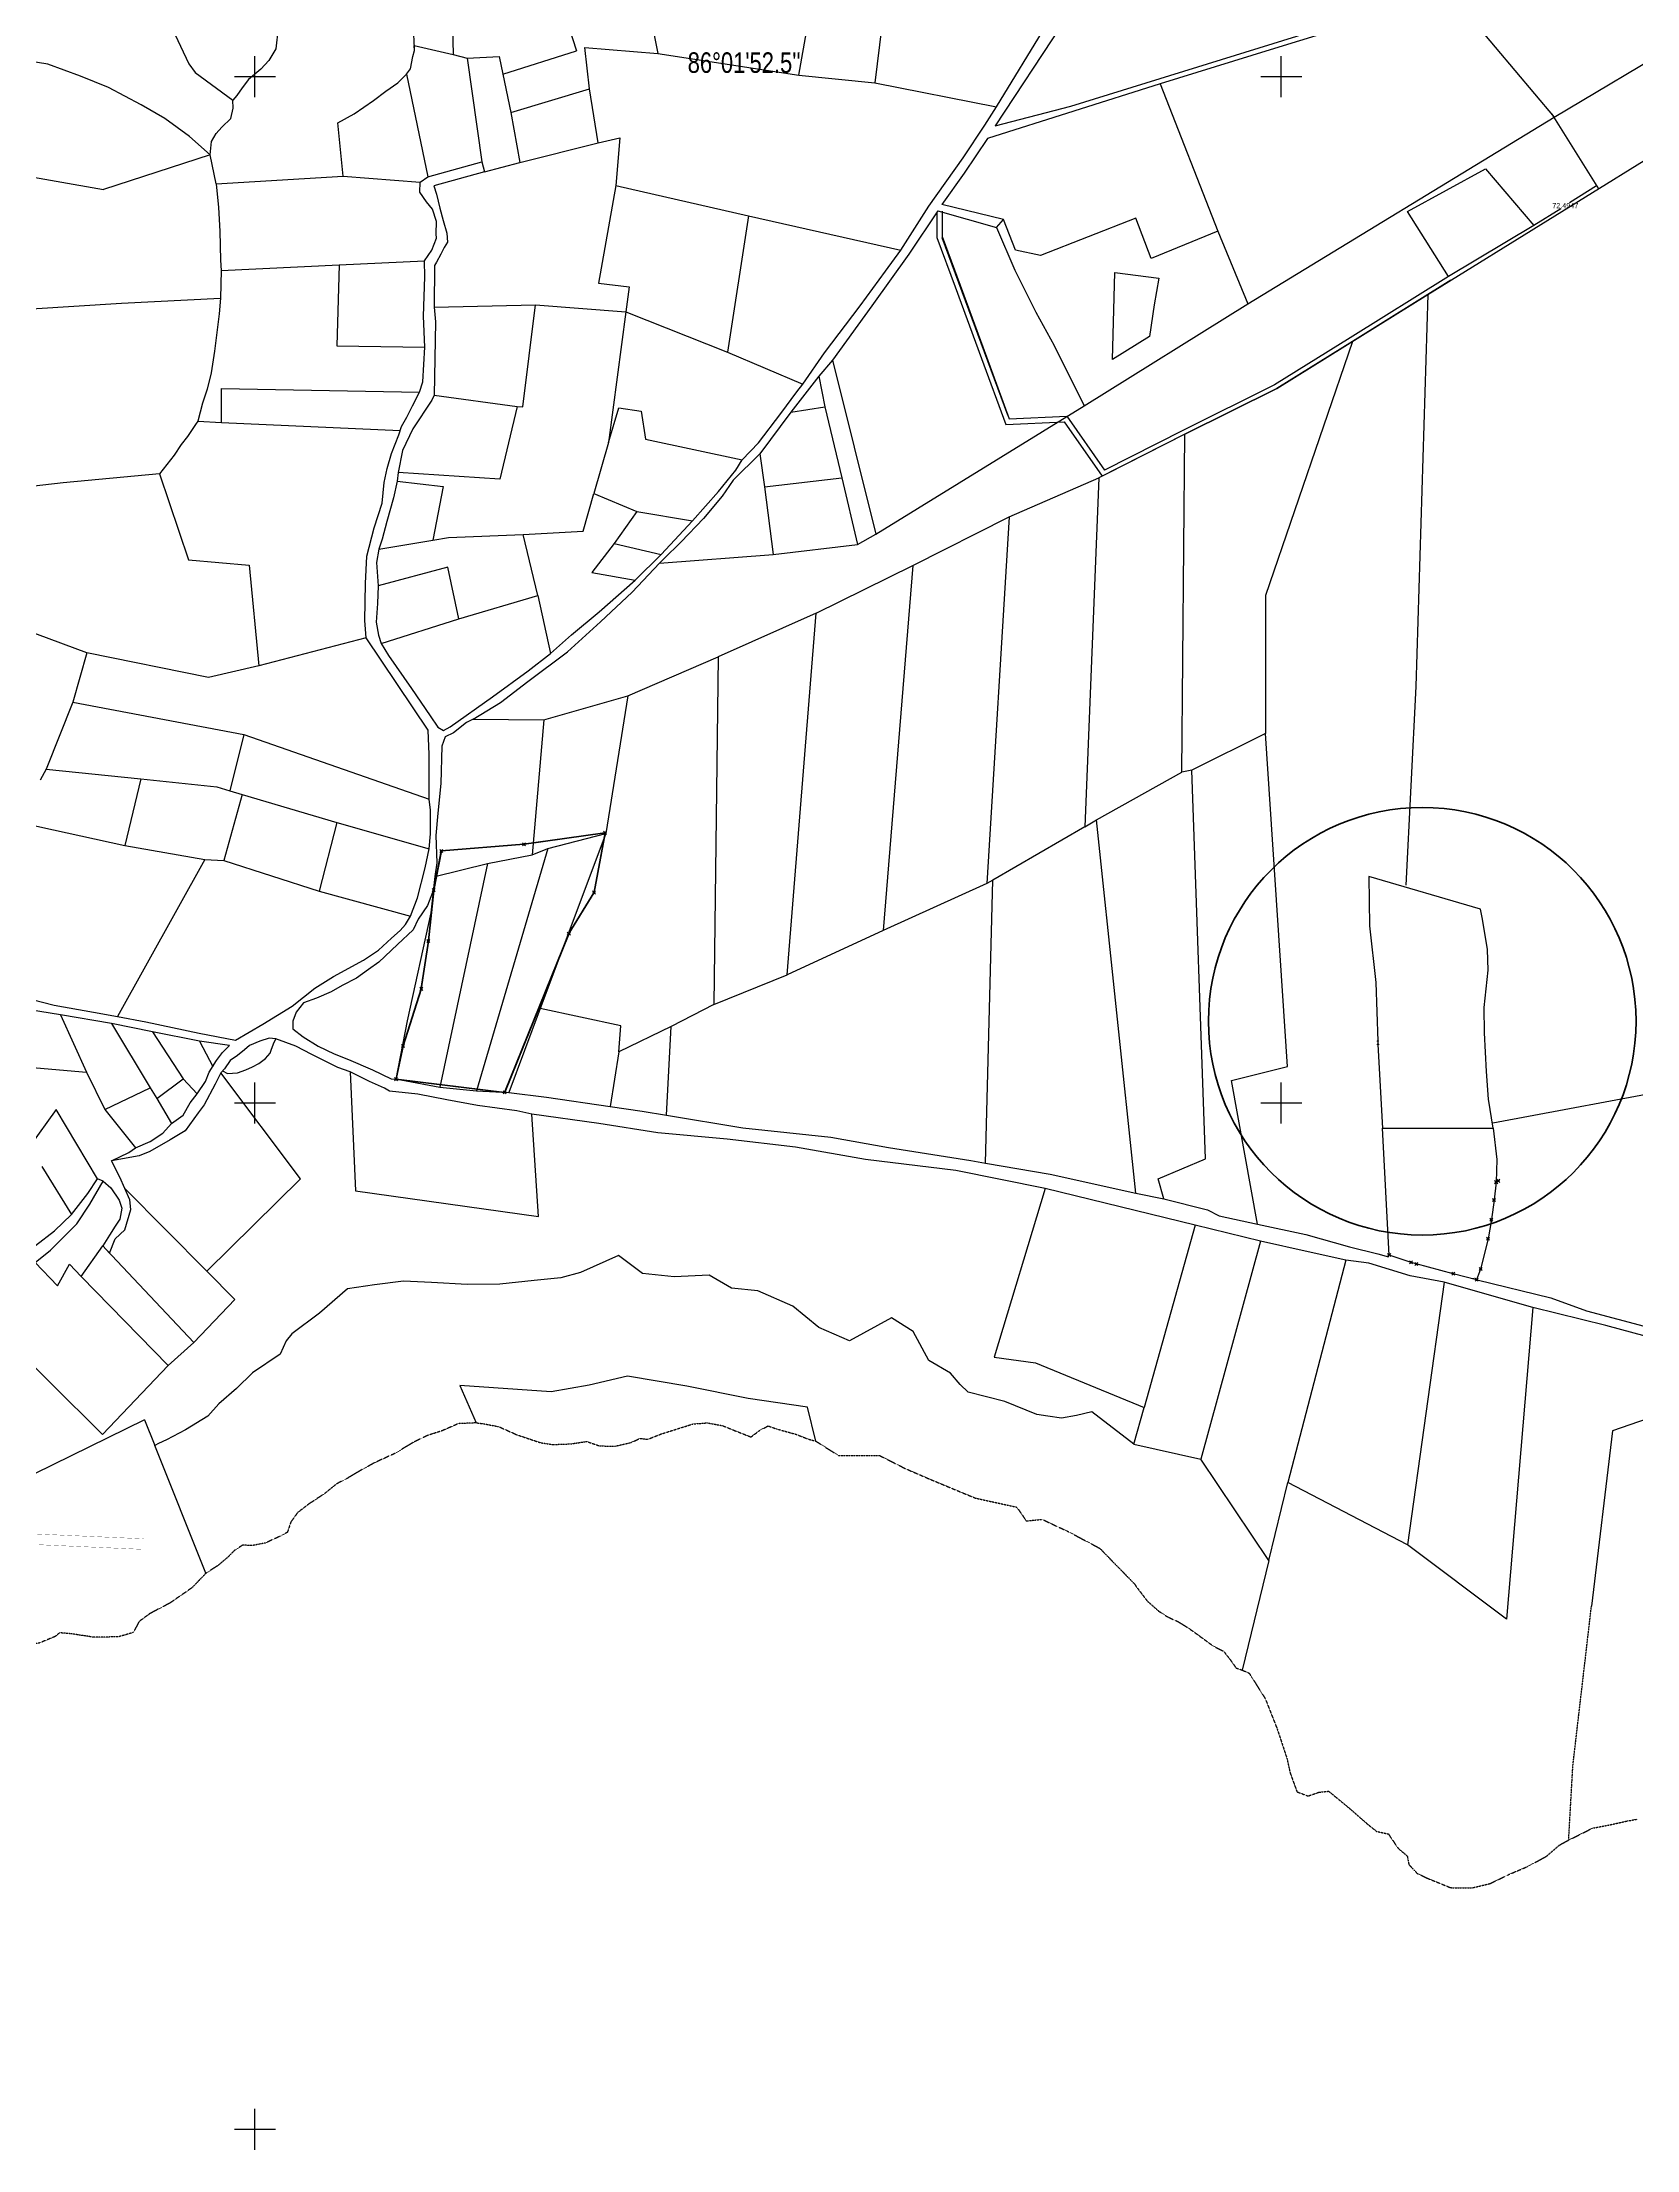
# Model space of a CAD drawing. Header units: millimetres. Extents: x 605783 to 631525, y 1302882 to 1327028.
# Drawn here: x 624311 to 625864, y 1322643 to 1324697 of the extents above; entities that cross this region are included whole.
import ezdxf
from ezdxf.enums import TextEntityAlignment as Align

# ---------------------------------------------------------------- set-up
doc = ezdxf.new("R2010")
doc.units = ezdxf.units.MM
doc.header["$PDMODE"] = 35
doc.header["$PDSIZE"] = 1.5
doc.linetypes.add('HIDDEN', pattern=[0.375, 0.25, -0.125])
for name, color, linetype in [('-42', 7, 'Continuous'), ('2', 7, 'Continuous'), ('3', 7, 'Continuous'), ('4', 7, 'Continuous'), ('42', 7, 'Continuous'), ('44', 7, 'Continuous'), ('CVL_CUADCON_LIN', 8, 'Continuous'), ('CVL_CUADCON_TIT', 1, 'Continuous'), ('CVL_PUNTO', 250, 'Continuous')]:
    doc.layers.add(name, color=color, linetype=linetype)
doc.styles.add('HECTOR LOPEZ', font='arial.ttf')
doc.styles.get("Standard").update_dxf_attribs({"font": 'TCCM____.TTF'})
doc.dimstyles.get("Standard").update_dxf_attribs({"dimtxt": 5, "dimasz": 0.18, "dimexe": 0.18, "dimexo": 0.0625, "dimgap": 0.09, "dimtad": 0, "dimtih": 1, "dimtoh": 1, "dimdec": 4, "dimzin": 0, "dimdsep": 46, "dimtxsty": 'HECTOR LOPEZ', "dimcen": 0.09, "dimadec": 0, "dimazin": 0, "dimtfac": 1, "dimtdec": 4, "dimtofl": 0, "dimtmove": 2, "dimatfit": 3, "dimfxl": 0.18, "dimtolj": 1, "dimtzin": 0, "dimarcsym": 0})

# ---------------------------------------------------------------- blocks, each defined once
blk = doc.blocks.new('COORD')
at = {"layer": '42', "color": 2, "linetype": 'Continuous'}
for p, q in [((-2, 0), (2, 0)), ((0, -2), (0, 2))]:
    blk.add_line(p, q, dxfattribs=at)
blk = doc.blocks.new('COORD$')
at = {"layer": '42', "color": 2, "linetype": 'Continuous'}
blk.add_blockref('COORD', (0, 0), dxfattribs=at)
blk = doc.blocks.new('*D321')
at = {"layer": 'CVL_CUADCON_LIN', "color": 0, "lineweight": -2, "ltscale": 0.5, "transparency": 16777216}
for p, q in [((625825.2, 1324556.8), (625798.9, 1324540.3)), ((625825.4, 1324556.8), (625825.5, 1324556.7)), ((625764.1, 1324518.5), (625790.5, 1324535)), ((625764, 1324518.3), (625764.1, 1324518.2))]:
    blk.add_line(p, q, dxfattribs=at)
at = {"layer": 'CVL_CUADCON_LIN', "color": 0, "ltscale": 0.5, "transparency": 16777216}
for points in [[(625825.2, 1324556.8), (625825.3, 1324556.8), (625825.4, 1324556.9)], [(625764.1, 1324518.5), (625764.2, 1324518.4), (625764, 1324518.4)]]:
    blk.add_solid(points, dxfattribs=at)
at = {"layer": 'Defpoints', "color": 0, "ltscale": 0.5, "transparency": 16777216}
for p in [(625825.4, 1324556.9), (625825.4, 1324556.9), (625764, 1324518.4)]:
    blk.add_point(p, dxfattribs=at)
at = {"layer": 'CVL_CUADCON_LIN', "color": 0, "ltscale": 0.5, "transparency": 16777216, "insert": (625794.7, 1324537.6), "char_height": 5, "attachment_point": 5, "style": 'HECTOR LOPEZ'}
blk.add_mtext('\\A1;72.4947', dxfattribs=at)

msp = doc.modelspace()

# ---------------------------------------------------------------- linework, layer by layer
at = {"layer": '-42', "color": 1, "ltscale": 0.5, "flags": 128}
msp.add_lwpolyline([(625355.67064, 1324472.41072), (625398.62294, 1324466.9344), (625394.21874, 1324441.0565), (625389.53167, 1324410.31172), (625353.52783, 1324387.91789)], close=True, dxfattribs=at)
at = {"color": 7, "lineweight": 40}
msp.add_circle((625655.33201, 1323743.04479), 208.31526, dxfattribs=at)
at = {"layer": '2', "color": 1, "linetype": 'Continuous'}
for p, q in [((624673.36727, 1324691.17311), (624672.51327, 1324711.13611)), ((624710.61127, 1324711.27011), (624711.18327, 1324684.87111)), ((624823.97327, 1324711.66711), (624831.41627, 1324688.65411)), ((624905.31127, 1324711.95211), (624910.68427, 1324685.93011)), ((625048.00427, 1324664.65411), (625056.25227, 1324712.48111)), ((625128.68827, 1324712.73511), (625121.90027, 1324657.40111)), ((625240.50127, 1324633.77511), (625288.79127, 1324713.29611)), ((625707.37327, 1324714.76211), (625783.90627, 1324623.93211)), ((625783.90627, 1324623.93211), (625937.87027, 1324715.57011)), ((624673.13127, 1324693.59011), (624711.18327, 1324684.87111)), ((624711.18327, 1324684.87111), (624724.87927, 1324681.44711)), ((624759.57527, 1324665.89311), (624831.41627, 1324688.65411)), ((624910.68427, 1324685.93011), (625048.00427, 1324664.65411)), ((624665.54527, 1324665.69511), (624686.45827, 1324565.67011)), ((624724.87927, 1324681.44711), (624755.89527, 1324682.95611)), ((624724.87927, 1324681.44711), (624739.01727, 1324580.30411)), ((624755.89527, 1324682.95611), (624759.57527, 1324665.89311)), ((624759.57527, 1324665.89311), (624767.16327, 1324628.46111)), ((625048.00427, 1324664.65411), (625121.90027, 1324657.40111)), ((624767.16327, 1324628.46111), (624843.83427, 1324651.43411)), ((624852.32227, 1324598.99611), (624843.83427, 1324651.43411)), ((625121.90027, 1324657.40111), (625240.50127, 1324633.77511)), ((625400.02427, 1324656.32411), (625456.23127, 1324512.65211)), ((624767.16327, 1324628.46111), (624775.93427, 1324579.83411)), ((625485.41727, 1324441.98711), (625783.90627, 1324623.93211)), ((625660.89627, 1324451.06011), (625949.53427, 1324630.08011)), ((625781.63727, 1324626.62511), (625827.11227, 1324554.15111)), ((624137.67127, 1324594.54111), (624370.39027, 1324553.37011)), ((624474.33827, 1324587.28911), (624370.39027, 1324553.37011)), ((624480.21927, 1324559.02311), (624474.33827, 1324587.28911)), ((624775.93427, 1324579.83411), (624852.32227, 1324598.99611)), ((624480.21927, 1324559.02311), (624603.78327, 1324566.33511)), ((624603.78327, 1324566.33511), (624679.10527, 1324560.56511)), ((624679.10527, 1324560.56511), (624686.45827, 1324565.67011)), ((624686.45827, 1324565.67011), (624739.01727, 1324580.30411)), ((624739.01727, 1324580.30411), (624741.58927, 1324570.64911)), ((624741.58927, 1324570.64911), (624775.93427, 1324579.83411)), ((624869.53327, 1324557.15911), (624998.91227, 1324527.81811)), ((624998.91227, 1324527.81811), (624978.31327, 1324394.80011)), ((624998.91227, 1324527.81811), (625147.41827, 1324494.43611)), ((625183.38527, 1324532.67411), (625240.50227, 1324516.31011)), ((625247.17027, 1324524.13111), (625187.17827, 1324538.78711)), ((625240.50227, 1324516.31011), (625247.17027, 1324524.13111)), ((625456.23127, 1324512.65211), (625485.41727, 1324441.98711)), ((624485.15527, 1324474.58811), (624600.06427, 1324479.94311)), ((624600.06427, 1324479.94311), (624683.15727, 1324483.78411)), ((624485.15527, 1324474.58811), (624484.43827, 1324447.65011)), ((624692.70127, 1324438.80311), (624791.37827, 1324441.16511)), ((624791.37827, 1324441.16511), (624879.50827, 1324434.29811)), ((625325.81527, 1324342.71711), (625485.41727, 1324441.98711)), ((625513.53427, 1324359.38011), (625660.89627, 1324451.06011)), ((624879.50827, 1324434.29811), (624862.51027, 1324306.84111)), ((624879.50827, 1324434.29811), (624978.31327, 1324394.80011)), ((624978.31327, 1324394.80011), (625051.76727, 1324363.73711)), ((625080.66427, 1324387.20811), (625067.49827, 1324371.66211)), ((625080.66427, 1324387.20811), (625122.81127, 1324217.64211)), ((625067.49827, 1324371.66211), (625040.16327, 1324336.49811)), ((625067.49827, 1324371.66211), (625073.20027, 1324341.61111)), ((624692.71527, 1324353.11311), (624773.58227, 1324341.93111)), ((625040.16327, 1324336.49811), (625010.04927, 1324295.73411)), ((625040.16327, 1324336.49811), (625073.20027, 1324341.61111)), ((625073.20027, 1324341.61111), (625089.69027, 1324272.32711)), ((625122.81127, 1324217.64211), (625325.81527, 1324342.71711)), ((624462.41427, 1324327.60911), (624485.27727, 1324326.39311)), ((624485.27727, 1324326.39311), (624659.53327, 1324318.44211)), ((624862.51027, 1324306.84111), (624848.14727, 1324257.14511)), ((625010.04927, 1324295.73411), (625014.40127, 1324263.83211)), ((624657.37327, 1324277.75211), (624656.63827, 1324269.10511)), ((624848.14727, 1324257.14511), (624890.19827, 1324239.74811)), ((625014.40127, 1324263.83211), (625089.69027, 1324272.32711)), ((625014.40127, 1324263.83211), (625022.78527, 1324197.92311)), ((625089.69027, 1324272.32711), (625105.19727, 1324207.37411)), ((624890.19827, 1324239.74811), (624867.84627, 1324208.42311)), ((624890.19827, 1324239.74811), (624944.17927, 1324230.71711)), ((624793.50327, 1324157.97711), (624779.47827, 1324217.32611)), ((624913.78727, 1324197.83411), (624944.17927, 1324230.71711)), ((625105.19727, 1324207.37411), (625122.81127, 1324217.64211)), ((624867.84627, 1324208.42311), (624913.78727, 1324197.83411)), ((624888.45227, 1324172.84711), (624913.78727, 1324197.83411)), ((624912.03527, 1324189.18411), (625022.78527, 1324197.92311)), ((625022.78527, 1324197.92311), (625105.19727, 1324207.37411)), ((624716.57727, 1324135.00711), (624793.50327, 1324157.97711)), ((624793.50327, 1324157.97711), (624806.08427, 1324101.42911)), ((624640.87027, 1324110.90311), (624716.57727, 1324135.00711)), ((624626.36727, 1324116.45911), (624521.81227, 1324089.16911)), ((624354.18327, 1324101.81211), (624340.59727, 1324053.88811)), ((624340.59727, 1324053.88811), (624314.67727, 1323988.53311)), ((624340.59727, 1324053.88811), (624507.31727, 1324022.44311)), ((624799.42527, 1324036.82611), (624881.43627, 1324059.93011)), ((624881.43627, 1324059.93011), (624860.00127, 1323925.87011)), ((624730.55427, 1324037.40411), (624799.42527, 1324036.82611)), ((624799.42527, 1324036.82611), (624788.14827, 1323905.08111)), ((624507.31727, 1324022.44311), (624493.67627, 1323967.40211)), ((624507.31727, 1324022.44311), (624687.85027, 1323959.48111)), ((624314.67727, 1323988.53311), (624308.75027, 1323977.90811)), ((624314.67727, 1323988.53311), (624406.85527, 1323979.34211)), ((624406.85527, 1323979.34211), (624391.35827, 1323914.40411)), ((624493.67627, 1323967.40211), (624505.59327, 1323963.99311)), ((624505.59327, 1323963.99311), (624487.55927, 1323899.58611)), ((624505.59327, 1323963.99311), (624597.63027, 1323936.50211)), ((624292.15927, 1323935.85711), (624391.35827, 1323914.40411)), ((624597.63027, 1323936.50211), (624580.59427, 1323869.79811)), ((624597.63027, 1323936.50211), (624687.74827, 1323910.91411)), ((624860.00127, 1323925.87011), (624795.99127, 1323755.48511)), ((624803.37627, 1323911.22411), (624860.00127, 1323925.87011)), ((624391.35827, 1323914.40411), (624469.27127, 1323900.76211)), ((624803.37627, 1323911.22411), (624733.72227, 1323675.32411)), ((624744.46327, 1323896.82711), (624788.14827, 1323905.08111)), ((624788.14827, 1323905.08111), (624803.37627, 1323911.22411)), ((624469.27127, 1323900.76211), (624384.06727, 1323747.61911)), ((624469.27127, 1323900.76211), (624487.55927, 1323899.58611)), ((624487.55927, 1323899.58611), (624580.59427, 1323869.79811)), ((624693.16927, 1323883.97611), (624744.46327, 1323896.82711)), ((624744.46327, 1323896.82711), (624698.13327, 1323678.78911)), ((624580.59427, 1323869.79811), (624669.40227, 1323845.26211)), ((624328.66227, 1323749.25011), (624278.31927, 1323757.25211)), ((624328.66227, 1323749.25011), (624353.81227, 1323693.33011)), ((624378.24327, 1323740.73811), (624328.66227, 1323749.25011)), ((624378.24327, 1323740.73811), (624415.95627, 1323678.04611)), ((624418.16727, 1323732.70811), (624378.24327, 1323740.73811)), ((624795.99127, 1323755.48511), (624765.23927, 1323673.62911)), ((624418.16727, 1323732.70811), (624448.04527, 1323686.91711)), ((624463.93927, 1323723.67711), (624418.16727, 1323732.70811)), ((624463.93927, 1323723.67711), (624476.97727, 1323699.04711)), ((624493.17727, 1323719.43211), (624463.93927, 1323723.67711)), ((624353.81227, 1323693.33011), (624371.82827, 1323657.07811)), ((624371.82827, 1323657.07811), (624415.95627, 1323678.04611)), ((624415.95627, 1323678.04611), (624422.48427, 1323667.82111)), ((624422.48427, 1323667.82111), (624448.04527, 1323686.91711)), ((624448.04527, 1323686.91711), (624461.55827, 1323672.30711)), ((624698.13327, 1323678.78911), (624733.72227, 1323675.32411)), ((625724.10674, 1323643.88624), (625962.39627, 1323688.78711)), ((624371.82827, 1323657.07811), (624401.74827, 1323619.76611)), ((624422.48427, 1323667.82111), (624436.74427, 1323643.50711)), ((624733.72227, 1323675.32411), (624765.23927, 1323673.62911)), ((624310.40527, 1323601.43611), (624339.18227, 1323554.75811)), ((624386.33727, 1323590.99111), (624378.15427, 1323606.98911)), ((624370.08527, 1323587.13311), (624364.48727, 1323589.40711)), ((624391.20027, 1323579.94311), (624471.06727, 1323499.64511)), ((625434.19227, 1323544.47411), (625288.02327, 1323579.93011)), ((625376.13027, 1323575.49511), (625403.44027, 1323569.97411)), ((625497.84027, 1323528.87511), (625434.19227, 1323544.47411)), ((625457.35627, 1323553.43111), (625494.92727, 1323545.26711)), ((624369.77427, 1323524.07211), (624376.40427, 1323516.97011)), ((624373.08927, 1323520.52111), (624458.50627, 1323429.97411)), ((625497.84027, 1323528.87511), (625439.53627, 1323316.44111)), ((624304.00427, 1323508.13111), (624325.67727, 1323485.30411)), ((624325.67727, 1323485.30411), (624337.30127, 1323506.18611)), ((624348.77727, 1323494.40711), (624337.30127, 1323506.18611)), ((624348.77727, 1323494.40711), (624433.41727, 1323407.53011)), ((624471.06727, 1323499.64511), (624498.52727, 1323472.03711)), ((625580.74427, 1323510.28011), (625524.49927, 1323293.48711)), ((624498.52727, 1323472.03711), (624458.50627, 1323429.97411)), ((625676.61827, 1323488.92411), (625640.82627, 1323232.77311)), ((624246.71627, 1323461.95411), (624369.58827, 1323340.23111)), ((624458.50627, 1323429.97411), (624433.41727, 1323407.53011)), ((624433.41727, 1323407.53011), (624369.58827, 1323340.23111)), ((625918.91927, 1323371.08111), (625840.73227, 1323343.91811)), ((625840.73227, 1323343.91811), (625820.17527, 1323172.99011)), ((625505.97727, 1323217.74511), (625524.49927, 1323293.48711)), ((625640.82627, 1323232.77311), (625524.49927, 1323293.48711)), ((625505.97727, 1323217.74511), (625479.84227, 1323110.86911))]:
    msp.add_line(p, q, dxfattribs=at)
for points in [[(624437.19027, 1324710.31211), (624453.67727, 1324675.67311), (624459.71027, 1324667.23311), (624496.35227, 1324640.47811)], [(624540.61027, 1324710.67411), (624538.41727, 1324690.44111), (624531.46727, 1324679.06311), (624523.77727, 1324670.48811), (624511.75627, 1324660.67911), (624505.59527, 1324652.59811), (624500.19927, 1324645.02011), (624496.35227, 1324640.47811)], [(625303.78527, 1324713.34811), (625239.28827, 1324615.46311), (625312.92527, 1324634.73111), (625569.85627, 1324714.28011)], [(625588.66127, 1324714.34611), (625507.16327, 1324689.41211), (625400.02427, 1324656.32411)], [(624474.33827, 1324587.28911), (624454.14527, 1324605.00411), (624430.13827, 1324622.49811), (624407.11727, 1324635.91611), (624375.22627, 1324652.71611), (624347.86727, 1324663.88511), (624316.19127, 1324675.59911), (624297.91727, 1324678.55411), (624274.83227, 1324683.83911), (624255.03227, 1324686.80811)], [(624665.54527, 1324665.69511), (624669.65227, 1324670.99711), (624671.77727, 1324682.92611), (624673.60227, 1324688.75611), (624673.13127, 1324693.59011)], [(624843.83427, 1324651.43411), (624839.31727, 1324691.63511), (624910.68427, 1324685.93011)], [(624603.78327, 1324566.33511), (624598.84927, 1324618.23311), (624614.67527, 1324627.24711), (624633.57927, 1324640.04611), (624645.59627, 1324649.34611), (624657.34827, 1324657.37811), (624665.54527, 1324665.69511)], [(625400.02427, 1324656.32411), (625231.70327, 1324602.98411), (625208.93727, 1324569.35811), (625187.17827, 1324538.78711)], [(624474.33827, 1324587.28911), (624475.71027, 1324600.24111), (624480.08927, 1324607.82911), (624485.72827, 1324614.13411), (624494.43327, 1324622.44711), (624496.79927, 1324632.59411), (624496.35227, 1324640.47811)], [(625147.41827, 1324494.43611), (625174.47627, 1324537.22711), (625207.87427, 1324584.10311), (625229.12127, 1324615.94511), (625240.50127, 1324633.77511)], [(624852.32227, 1324598.99611), (624873.45127, 1324603.64211), (624869.53327, 1324557.15911)], [(624683.15727, 1324483.78411), (624690.24027, 1324494.22911), (624695.03227, 1324505.93811), (624694.51027, 1324510.26011), (624694.72727, 1324522.21111), (624690.87727, 1324534.15211), (624685.26427, 1324541.25611), (624678.62727, 1324550.90111), (624679.10527, 1324560.56511)], [(624741.58927, 1324570.64911), (624692.33027, 1324557.04011), (624694.89727, 1324548.91011), (624698.24427, 1324535.18911), (624701.33127, 1324523.24611), (624704.92827, 1324510.79611), (624705.46327, 1324502.15211), (624702.43027, 1324496.80411), (624699.14627, 1324490.43811), (624694.85127, 1324482.54411), (624692.82827, 1324479.23311), (624692.70127, 1324438.80311)], [(624480.21927, 1324559.02311), (624482.32627, 1324535.87311), (624483.92627, 1324512.72711), (624484.46927, 1324484.50711), (624485.15527, 1324474.58811)], [(624869.53327, 1324557.15911), (624852.78727, 1324462.23711), (624882.49327, 1324458.67411), (624879.50827, 1324434.29811)], [(625183.38527, 1324532.67411), (625155.05527, 1324490.38911), (625119.12727, 1324439.94611), (625080.66427, 1324387.20811)], [(625456.23127, 1324512.65211), (625391.22127, 1324486.02011), (625376.28027, 1324525.54911), (625283.24027, 1324489.24711), (625258.88327, 1324494.28911), (625247.17027, 1324524.13111)], [(625240.50227, 1324516.31011), (625258.47727, 1324474.72011), (625278.74527, 1324433.87311), (625296.53727, 1324401.43611), (625325.81527, 1324342.71711)], [(624600.06427, 1324479.94311), (624597.67427, 1324401.16411), (624683.42027, 1324399.87411)], [(624683.42027, 1324399.87411), (624682.31027, 1324429.87611), (624683.46027, 1324468.27411), (624683.15727, 1324483.78411)], [(625051.76727, 1324363.73711), (625072.76427, 1324394.30611), (625107.69027, 1324440.16911), (625132.23527, 1324473.80011), (625147.41827, 1324494.43611)], [(624241.38527, 1324434.26011), (624300.36527, 1324437.05111), (624387.82927, 1324442.64511), (624484.43827, 1324447.65011)], [(624484.43827, 1324447.65011), (624483.04727, 1324432.15611), (624478.44527, 1324395.84711), (624475.23227, 1324374.77711), (624471.29727, 1324358.79711), (624466.87027, 1324345.11011), (624462.41427, 1324327.60911)], [(624692.70127, 1324438.80311), (624693.76227, 1324424.56711), (624692.71527, 1324353.11311)], [(624773.58227, 1324341.93111), (624778.91627, 1324341.63111), (624791.37827, 1324441.16511)], [(625660.89627, 1324451.06011), (625649.13327, 1324069.10711), (625639.36469, 1323875.68445)], [(624678.47527, 1324355.87111), (624681.49327, 1324366.05111), (624683.42027, 1324399.87411)], [(624485.27727, 1324326.39311), (624485.53327, 1324359.43611), (624678.47527, 1324355.87111)], [(624660.79127, 1324322.51411), (624665.84527, 1324331.68111), (624671.65527, 1324342.63111), (624678.47527, 1324355.87111)], [(624992.78627, 1324290.09311), (625008.49127, 1324306.40911), (625030.25627, 1324335.20011), (625045.94527, 1324356.34711), (625051.76727, 1324363.73711)], [(624692.71527, 1324353.11311), (624690.19027, 1324348.02011), (624671.72627, 1324320.25511), (624661.62727, 1324299.12311), (624657.37327, 1324277.75211)], [(624773.58227, 1324341.93111), (624756.51527, 1324271.16011), (624657.37327, 1324277.75211)], [(624862.51027, 1324306.84111), (624872.68227, 1324340.56011), (624894.26027, 1324337.57611), (624898.36827, 1324310.08811), (624992.78627, 1324290.09311)], [(624462.41427, 1324327.60911), (624460.10427, 1324324.57911), (624452.38827, 1324312.69911), (624445.97427, 1324304.87511), (624439.28627, 1324294.51111), (624424.91427, 1324276.33511)], [(624626.36727, 1324116.45911), (624625.04327, 1324133.49211), (624625.69227, 1324169.60011), (624627.13427, 1324196.04911), (624634.16327, 1324223.78411), (624641.96627, 1324247.70711), (624643.93627, 1324267.80011), (624646.68827, 1324281.53811), (624650.96327, 1324296.04311), (624658.27527, 1324314.37011), (624660.79127, 1324322.51411)], [(625010.04927, 1324295.73411), (624983.95327, 1324270.23611), (624973.07527, 1324254.69611), (624955.10027, 1324232.78011), (624933.31627, 1324210.09211), (624916.08827, 1324193.26311), (624912.03527, 1324189.18411)], [(624424.91427, 1324276.33511), (624331.07127, 1324267.49211), (624254.51027, 1324258.75411)], [(624424.91427, 1324276.33511), (624453.23627, 1324192.71311), (624512.40827, 1324187.36911), (624521.81227, 1324089.16911)], [(624944.17927, 1324230.71711), (624969.75727, 1324259.01011), (624986.46427, 1324279.90511), (624992.78627, 1324290.09311)], [(624656.63827, 1324269.10511), (624653.13127, 1324252.82211), (624646.59627, 1324229.92011), (624641.82227, 1324212.61611), (624638.80227, 1324202.94611)], [(624656.63827, 1324269.10511), (624701.31327, 1324264.01511), (624691.25127, 1324211.73911)], [(624779.47827, 1324217.32611), (624837.69927, 1324220.63211), (624848.14727, 1324257.14511)], [(624638.80227, 1324202.94611), (624691.25127, 1324211.73911), (624706.51927, 1324214.40311), (624779.47827, 1324217.32611)], [(624638.80227, 1324202.94611), (624636.55627, 1324189.97211), (624637.89727, 1324167.34511)], [(624867.84627, 1324208.42311), (624846.28227, 1324180.39511), (624888.45227, 1324172.84711)], [(624716.57727, 1324135.00711), (624705.99027, 1324185.30611), (624637.89727, 1324167.34511)], [(624730.55427, 1324037.40411), (624757.18727, 1324053.49511), (624783.80627, 1324074.16211), (624822.59727, 1324102.99911), (624854.52627, 1324132.07211), (624885.43927, 1324161.14211), (624912.03527, 1324189.18411)], [(624806.08427, 1324101.42911), (624826.35727, 1324119.53711), (624853.47927, 1324141.98611), (624888.45227, 1324172.84711)], [(624637.89727, 1324167.34511), (624637.44327, 1324150.05311), (624635.97527, 1324131.99511), (624638.30327, 1324119.03311), (624640.87027, 1324110.90311)], [(624354.18327, 1324101.81211), (624269.04127, 1324133.56511), (624149.62327, 1324071.05611)], [(624687.85027, 1323959.48111), (624687.71427, 1324002.96211), (624686.87727, 1324026.60711), (624626.36727, 1324116.45911)], [(624640.87027, 1324110.90311), (624648.02227, 1324099.22611), (624670.48627, 1324067.24711), (624688.61227, 1324040.59711), (624696.01627, 1324029.68311), (624701.61727, 1324026.39211), (624708.21427, 1324029.97011), (624749.54627, 1324059.06811), (624784.28227, 1324084.33411), (624806.08427, 1324101.42911)], [(624521.81227, 1324089.16911), (624472.67727, 1324077.90411), (624354.18327, 1324101.81211)], [(624730.55427, 1324037.40411), (624723.95727, 1324034.08111), (624711.28127, 1324024.13011), (624703.16227, 1324020.04011), (624700.14127, 1324011.13211), (624698.98527, 1323974.51311), (624696.27927, 1323945.77311), (624694.31427, 1323924.15411), (624695.16027, 1323897.45811), (624693.16927, 1323883.97611)], [(624406.85527, 1323979.34211), (624480.74527, 1323971.32711), (624493.67627, 1323967.40211)], [(624687.74827, 1323910.91411), (624688.97327, 1323925.66611), (624689.15527, 1323948.55111), (624687.85027, 1323959.48111)], [(624669.40227, 1323845.26211), (624676.46127, 1323863.33511), (624683.99427, 1323892.34211), (624687.74827, 1323910.91411)], [(624693.16927, 1323883.97611), (624692.69627, 1323872.78611), (624686.14227, 1323855.73211), (624677.03527, 1323842.48611), (624671.98527, 1323832.04711), (624656.78227, 1323817.76711), (624638.79327, 1323800.42811), (624628.65027, 1323793.53511), (624616.98727, 1323784.85811), (624603.03127, 1323777.95611), (624592.37727, 1323771.82411), (624577.91227, 1323765.42911), (624565.22027, 1323760.81811), (624558.13227, 1323751.89911), (624554.85627, 1323743.24511), (624554.88027, 1323735.61711), (624564.81527, 1323727.76111), (624579.58327, 1323718.64711), (624595.10827, 1323711.31411), (624609.10327, 1323705.75811), (624632.51427, 1323695.64911), (624650.83927, 1323687.05311)], [(624693.16927, 1323883.97611), (624689.21427, 1323848.62111), (624666.16327, 1323743.54311), (624655.41527, 1323686.55711)], [(624384.06727, 1323747.61911), (624411.78327, 1323742.60711), (624463.66027, 1323731.55811), (624499.00627, 1323724.53311), (624525.64127, 1323740.11511), (624554.30227, 1323757.73711), (624576.35627, 1323775.34111), (624594.61827, 1323786.57811), (624623.79327, 1323802.42211), (624638.50327, 1323812.12411), (624650.91727, 1323824.10811), (624659.53527, 1323831.50511), (624664.59927, 1323837.36711), (624669.40227, 1323845.26211)], [(624268.11427, 1323769.93911), (624290.74227, 1323766.69411), (624322.27927, 1323758.64111), (624360.67427, 1323751.87911), (624384.06727, 1323747.61911)], [(624278.31927, 1323757.25211), (624290.32327, 1323698.96611), (624353.81227, 1323693.33011)], [(624473.43627, 1323693.44311), (624480.51727, 1323704.65011), (624486.33727, 1323712.54811), (624493.17727, 1323719.43211)], [(624538.39227, 1323725.91011), (624531.78327, 1323726.40111), (624522.64327, 1323723.58011), (624512.74527, 1323719.23011), (624507.67627, 1323715.14811), (624501.08627, 1323709.53711), (624493.98527, 1323704.68611), (624488.16627, 1323696.53411), (624484.62027, 1323692.71011)], [(624486.39327, 1323694.62211), (624491.22927, 1323692.22011), (624500.88427, 1323692.75411), (624509.26227, 1323695.57311), (624515.60527, 1323698.64211), (624521.69527, 1323701.70911), (624528.28627, 1323706.81211), (624532.84527, 1323711.91011), (624533.85227, 1323714.71011), (624536.12027, 1323721.07311), (624538.39227, 1323725.91011)], [(624610.91927, 1323693.81211), (624598.70727, 1323698.10211), (624573.50927, 1323710.74811), (624557.98327, 1323718.58911), (624538.39227, 1323725.91011)], [(624484.62027, 1323692.71011), (624479.31827, 1323681.76211), (624468.45327, 1323661.64511), (624462.63327, 1323653.74711), (624449.98227, 1323636.16811), (624435.26927, 1323627.48411), (624415.48227, 1323616.24311), (624405.07727, 1323611.89211), (624378.15427, 1323606.98911)], [(624461.55827, 1323672.30711), (624469.65327, 1323684.27911), (624473.43627, 1323693.44311)], [(624610.91927, 1323693.81211), (624616.11127, 1323577.87611), (624794.33427, 1323552.92611), (624787.92327, 1323652.33011)], [(624787.92327, 1323652.33011), (624773.17427, 1323655.59611), (624734.78327, 1323661.08811), (624705.03327, 1323666.34811), (624676.55327, 1323671.86511), (624649.09827, 1323674.84311), (624644.26027, 1323677.88211), (624629.75527, 1323684.20011), (624615.24627, 1323691.53511), (624610.91927, 1323693.81211)], [(624650.83927, 1323687.05311), (624659.99027, 1323686.06011), (624698.13327, 1323678.78911)], [(624364.48727, 1323589.40711), (624324.30527, 1323656.98311), (624298.61627, 1323621.36611)], [(624436.74427, 1323643.50711), (624448.15527, 1323651.42011), (624454.97827, 1323663.64411), (624461.55827, 1323672.30711)], [(624765.23927, 1323673.62911), (624802.10227, 1323669.15111), (624863.95727, 1323660.04511)], [(624863.95727, 1323660.04511), (624895.41027, 1323655.41511), (624918.91727, 1323651.50911)], [(624401.74827, 1323619.76611), (624415.96027, 1323625.90611), (624428.13327, 1323634.07611), (624436.74427, 1323643.50711)], [(625288.02327, 1323579.93011), (625200.80227, 1323597.49611), (625112.83927, 1323608.19411), (625044.69527, 1323620.21711), (624978.08827, 1323628.17511), (624910.47027, 1323634.35111), (624853.00927, 1323643.35111), (624787.92327, 1323652.33011)], [(624918.91727, 1323651.50911), (624993.30127, 1323639.15011), (625078.97127, 1323630.22511), (625135.16627, 1323619.95111), (625215.51127, 1323607.19811), (625229.75827, 1323604.79911)], [(624378.15427, 1323606.98911), (624395.15527, 1323615.17111), (624401.74827, 1323619.76611)], [(625229.75827, 1323604.79911), (625292.80727, 1323594.18311), (625376.13027, 1323575.49511)], [(624304.00427, 1323508.13111), (624318.70627, 1323520.12111), (624333.14727, 1323534.40011), (624344.29327, 1323545.61811), (624357.19427, 1323564.72311), (624370.08527, 1323587.13311)], [(624339.18227, 1323554.75811), (624355.12827, 1323575.14211), (624364.48727, 1323589.40711)], [(624370.08527, 1323587.13311), (624377.47427, 1323580.79611), (624385.64427, 1323568.61311), (624388.21027, 1323560.99211), (624386.46527, 1323550.05311), (624381.91127, 1323543.43011), (624376.34927, 1323534.51511), (624369.77427, 1323524.07211)], [(624376.40427, 1323516.97011), (624381.69627, 1323530.97011), (624391.32527, 1323539.89511), (624397.10927, 1323559.49011), (624396.06327, 1323568.89511), (624386.33727, 1323590.99111)], [(624304.20727, 1323524.66011), (624322.71327, 1323538.94911), (624339.18227, 1323554.75811)], [(625403.44027, 1323569.97411), (625446.15627, 1323559.24911), (625457.35627, 1323553.43111)], [(625494.92727, 1323545.26711), (625542.03927, 1323535.09611), (625584.51627, 1323523.25811), (625611.98327, 1323516.46711), (625622.41227, 1323513.44311)], [(625580.74427, 1323510.28011), (625544.12527, 1323518.31911), (625497.84027, 1323528.87511)], [(625676.61827, 1323488.92411), (625643.56327, 1323494.93811), (625603.37127, 1323507.29011), (625580.74427, 1323510.28011)], [(625763.10027, 1323464.23611), (625727.74427, 1323474.31311), (625676.61827, 1323488.92411)], [(625708.71869, 1323491.04023), (625780.60627, 1323473.43711), (625815.46127, 1323460.81711), (625876.50327, 1323444.70711), (625922.79727, 1323431.10011), (625956.88427, 1323420.25711)], [(625763.10027, 1323464.23611), (625737.36927, 1323160.30811), (625640.82627, 1323232.77311)], [(625997.62227, 1323395.70211), (625939.11227, 1323414.87011), (625897.89727, 1323429.50811), (625834.05727, 1323446.62711), (625763.10027, 1323464.23611)]]:
    msp.add_lwpolyline(points, dxfattribs=at)
at = {"layer": '3', "color": 1, "linetype": 'HIDDEN'}
for points in [[(624733.68127, 1323351.72311), (624716.07627, 1323350.91111), (624700.33227, 1323344.02211), (624686.10927, 1323339.42411), (624672.39827, 1323332.79311), (624654.63027, 1323322.08811), (624634.06327, 1323312.65011), (624622.38627, 1323306.27611), (624608.67927, 1323298.11911), (624597.50827, 1323292.25511), (624585.83727, 1323282.83011), (624570.10227, 1323272.38311), (624559.44527, 1323264.23111), (624553.11127, 1323255.32311), (624549.57527, 1323245.14811), (624541.95927, 1323241.06911), (624528.24827, 1323234.69211), (624515.03727, 1323232.12911), (624506.14027, 1323232.62411), (624497.76427, 1323227.27211), (624492.18527, 1323221.41611), (624482.29227, 1323213.01211), (624470.15927, 1323205.17411)], [(624733.68127, 1323351.72311), (624739.14927, 1323351.11611), (624755.17727, 1323348.14711), (624773.26827, 1323340.10511), (624796.43927, 1323332.34411), (624808.14027, 1323330.62411), (624825.41827, 1323331.22111), (624841.16127, 1323333.59011), (624853.63827, 1323329.33211), (624868.38127, 1323328.90011), (624884.37027, 1323332.54111), (624893.24127, 1323336.65411), (624900.61727, 1323335.67511), (624913.54827, 1323340.82611), (624944.75027, 1323350.64611), (624958.72127, 1323351.73511), (624973.47727, 1323349.01411), (624985.95927, 1323343.99411), (625001.24327, 1323337.97111), (625010.09927, 1323344.62611), (625017.95327, 1323348.73411), (625026.61127, 1323345.72811), (625045.44827, 1323340.48611), (625056.91127, 1323335.96911), (625064.54727, 1323333.84711)], [(625064.54727, 1323333.84711), (625086.47927, 1323319.96111), (625126.89327, 1323319.76911), (625151.32227, 1323307.35011), (625176.51027, 1323296.45711), (625219.76027, 1323278.47411), (625260.19427, 1323269.63911), (625269.62927, 1323256.18011), (625284.87627, 1323257.72911), (625310.82927, 1323245.56611), (625341.36727, 1323229.34311), (625354.87027, 1323215.38111), (625374.74127, 1323195.07411), (625376.78227, 1323192.02611), (625387.48927, 1323178.06011), (625398.69127, 1323168.16011)], [(624470.15927, 1323205.17411), (624456.66927, 1323191.10811), (624435.35227, 1323176.33011), (624415.55027, 1323165.87611), (624405.14627, 1323158.23311), (624399.57827, 1323147.54711), (624384.84627, 1323143.20211), (624360.70027, 1323142.91011), (624339.08827, 1323146.18211), (624327.64727, 1323147.18111), (624323.33427, 1323143.61511), (624307.33627, 1323136.98011), (624299.47127, 1323136.33211)], [(625398.69127, 1323168.16011), (625407.36427, 1323162.61211), (625418.32227, 1323157.58411), (625429.03527, 1323150.77511), (625443.32727, 1323140.42511), (625451.49527, 1323134.36611), (625461.94627, 1323129.08111), (625468.60427, 1323120.47211), (625473.98527, 1323112.87311), (625479.84227, 1323110.86911)], [(625797.97527, 1322945.22711), (625802.11027, 1323017.83311), (625820.17527, 1323172.99011)], [(625479.84227, 1323110.86911), (625486.72127, 1323107.85411), (625502.36927, 1323083.02111), (625513.97727, 1323053.59111), (625523.54927, 1323024.66011), (625526.68227, 1323010.43911), (625533.39627, 1322992.17011), (625544.09327, 1322988.15811), (625554.49227, 1322991.77011), (625564.14327, 1322992.83711), (625571.54827, 1322986.77311), (625585.59427, 1322975.15111), (625601.43227, 1322961.25111), (625610.87927, 1322953.67311), (625622.33027, 1322951.18911), (625631.81427, 1322937.25611), (625640.75327, 1322929.67511), (625642.32727, 1322921.29411), (625650.51027, 1322912.69311), (625659.43027, 1322908.41711), (625682.86627, 1322898.87711), (625704.21527, 1322898.73211), (625721.47227, 1322902.88911), (625739.46527, 1322911.62411), (625757.71827, 1322919.34511), (625776.21127, 1322929.35411), (625789.36127, 1322940.60711), (625797.97527, 1322945.22711)], [(625797.97527, 1322945.22711), (625811.40527, 1322951.90611), (625821.03427, 1322956.78511), (625837.28027, 1322959.91911), (625855.04727, 1322963.82411), (625865.20227, 1322965.65611)]]:
    msp.add_lwpolyline(points, dxfattribs=at)
at = {"layer": '4', "color": 1, "linetype": 'Continuous'}
for p, q in [((625513.53427, 1324359.38011), (625567.91227, 1324393.43311)), ((625424.06227, 1324314.93511), (625513.53427, 1324359.38011)), ((625424.06227, 1324314.93511), (625340.17327, 1324272.34211)), ((625420.94527, 1323985.76011), (625424.06227, 1324314.93511)), ((625252.76127, 1324234.60611), (625340.17327, 1324272.34211)), ((625340.17327, 1324272.34211), (625326.56227, 1323932.31411)), ((625158.92727, 1324187.00411), (625252.76127, 1324234.60611)), ((625252.76127, 1324234.60611), (625231.14927, 1323877.09811)), ((625064.84927, 1324140.67511), (625158.92727, 1324187.00411)), ((625158.92727, 1324187.00411), (625130.21527, 1323831.32711)), ((625064.84927, 1324140.67511), (624969.27327, 1324098.16911)), ((625036.66827, 1323788.29911), (625064.84927, 1324140.67511)), ((624881.43627, 1324059.93011), (624969.27327, 1324098.16911)), ((624969.27327, 1324098.16911), (624965.07027, 1323759.34211)), ((625502.51227, 1324023.28511), (625430.86727, 1323987.71911)), ((625337.79027, 1323939.34911), (625420.94527, 1323985.76011)), ((625430.86727, 1323987.71911), (625420.94527, 1323985.76011)), ((625326.56227, 1323932.31411), (625237.01727, 1323880.61311)), ((625326.56227, 1323932.31411), (625337.79027, 1323939.34911)), ((625376.13027, 1323575.49511), (625337.79027, 1323939.34911)), ((625231.14927, 1323877.09811), (625130.21527, 1323831.32711)), ((625229.75827, 1323604.79911), (625237.01727, 1323880.61311)), ((625237.01727, 1323880.61311), (625231.14927, 1323877.09811)), ((625130.21527, 1323831.32711), (625036.66827, 1323788.29911)), ((624965.07027, 1323759.34211), (625036.66827, 1323788.29911)), ((624965.07027, 1323759.34211), (624923.50527, 1323737.78911)), ((624874.47627, 1323738.40811), (624795.99127, 1323755.48511)), ((624872.51827, 1323713.25611), (624874.47627, 1323738.40811)), ((624923.50527, 1323737.78911), (624872.51827, 1323713.25611)), ((624918.91727, 1323651.50911), (624923.50527, 1323737.78911)), ((624872.51827, 1323713.25611), (624863.95727, 1323660.04511)), ((625434.19227, 1323544.47411), (625384.37427, 1323366.57911)), ((624348.77727, 1323494.40711), (624369.77427, 1323524.07211)), ((624410.29427, 1323354.75911), (624174.46627, 1323239.33811)), ((624410.29427, 1323354.75911), (624420.39327, 1323329.52311)), ((625374.43427, 1323331.08511), (625384.37427, 1323366.57911)), ((624424.07227, 1323331.64611), (624420.39327, 1323329.52311)), ((624470.15927, 1323205.17411), (624420.39327, 1323329.52311)), ((625374.43427, 1323331.08511), (625439.53627, 1323316.44111)), ((625505.97727, 1323217.74511), (625439.53627, 1323316.44111))]:
    msp.add_line(p, q, dxfattribs=at)
for points in [[(625587.21527, 1324405.22011), (625502.45827, 1324157.76111), (625502.51227, 1324023.28511)], [(625494.92727, 1323545.26711), (625469.35227, 1323685.18111), (625524.07327, 1323699.01011), (625502.51227, 1324023.28511)], [(625403.44027, 1323569.97411), (625398.04127, 1323589.62111), (625444.16427, 1323609.10611), (625430.86727, 1323987.71911)], [(624471.06727, 1323499.64511), (624562.27027, 1323589.39211), (624484.62027, 1323692.71011)], [(625288.02327, 1323579.93011), (625238.25927, 1323415.78611), (625278.43127, 1323410.25511), (625384.37427, 1323366.57911)], [(625374.43427, 1323331.08511), (625333.44127, 1323362.54611), (625318.45327, 1323358.96311), (625303.97127, 1323356.39811), (625290.49527, 1323358.15711), (625279.81627, 1323359.92011), (625248.77827, 1323372.58311), (625212.91927, 1323381.68011), (625205.02327, 1323389.04011), (625195.59327, 1323400.21211), (625174.72327, 1323412.63711), (625159.15427, 1323440.83211), (625138.28227, 1323454.01911), (625097.41127, 1323431.58411), (625067.38827, 1323444.75711), (625041.92427, 1323465.31011), (625008.08527, 1323480.25711), (624982.15327, 1323483.01311), (624960.52027, 1323495.69111), (624926.46427, 1323494.11311), (624895.70127, 1323497.37011), (624872.27727, 1323514.87611), (624835.20527, 1323498.29311), (624815.90027, 1323492.92511), (624789.98027, 1323490.34211), (624756.69127, 1323486.98611), (624724.66627, 1323486.42811), (624690.09327, 1323488.40811), (624662.64027, 1323489.63611), (624634.43427, 1323486.28811), (624608.00927, 1323482.17911), (624580.86527, 1323458.74811), (624553.96827, 1323438.62211), (624548.39227, 1323431.49511), (624542.57527, 1323418.77511), (624515.67427, 1323400.42911), (624499.94927, 1323385.15111), (624482.95427, 1323370.12511), (624472.05027, 1323358.41411), (624450.22227, 1323344.90611), (624431.68927, 1323335.21711), (624424.07227, 1323331.64611)], [(625064.54727, 1323333.84711), (625056.38027, 1323366.94611), (624998.66327, 1323375.50111), (624938.90527, 1323387.35711), (624880.93127, 1323397.18211), (624843.58727, 1323388.48011), (624806.74627, 1323382.06711), (624717.77027, 1323388.28511), (624733.68127, 1323351.72311)]]:
    msp.add_lwpolyline(points, dxfattribs=at)
at = {"layer": 'CVL_CUADCON_LIN', "color": 1, "ltscale": 0.5, "flags": 128}
for points in [[(625681.02403, 1324468.48605), (625640.88608, 1324531.84175), (625716.99252, 1324573.37128), (625763.9855, 1324518.36054)], [(624655.41527, 1323686.55711), (624761.26357, 1323673.66941), (624823.78017, 1323828.40771), (624848.35647, 1323868.43501), (624859.13147, 1323926.57501), (624780.07847, 1323915.46401), (624699.60767, 1323909.00051), (624692.17607, 1323870.76601), (624686.96977, 1323821.22881), (624679.99637, 1323774.56701), (624662.29677, 1323718.88231)]]:
    msp.add_lwpolyline(points, close=True, dxfattribs=at)
for points in [[(625716.99252, 1324573.37128), (625763.9855, 1324518.36054), (625681.02403, 1324468.48605)], [(625182.52919, 1324531.44391), (625182.52919, 1324506.52699), (625200.20637, 1324458.45736)], [(625187.67919, 1324532.40844), (625187.67919, 1324506.40844)], [(625187.67919, 1324531.44391), (625187.67919, 1324507.44391), (625205.0399, 1324460.23484)], [(625251.67919, 1324333.40844), (625187.67919, 1324506.40844)], [(625200.20637, 1324458.45736), (625225.85053, 1324388.72309), (625249.44794, 1324324.55456), (625306.32121, 1324327.13695), (625343.38682, 1324273.97373)], [(625205.0399, 1324460.23484), (625230.68406, 1324390.50058), (625252.98033, 1324329.87026), (625308.92269, 1324332.41038), (625345.5981, 1324279.80681)], [(625681.02403, 1324468.48605), (625584.99776, 1324408.78699), (625511.48603, 1324363.0523), (625422.17728, 1324318.68839), (625345.5981, 1324279.80681)], [(625683.24154, 1324464.91917), (625587.21527, 1324405.22011), (625513.53427, 1324359.38011), (625424.06227, 1324314.93511), (625348.02358, 1324276.32795)]]:
    msp.add_lwpolyline(points, dxfattribs=at)
at = {"layer": 'CVL_CUADCON_LIN', "color": 1, "lineweight": 40, "ltscale": 0.5, "flags": 128}
for points in [[(624858.88391, 1323926.54022), (624780.32604, 1323915.49881)], [(624848.40203, 1323868.68083), (624859.08592, 1323926.3292)], [(624699.55997, 1323908.75511), (624692.22377, 1323871.01142)], [(624779.82928, 1323915.444), (624699.85687, 1323909.02053)], [(624692.14994, 1323870.51738), (624686.9959, 1323821.47744)], [(624823.91098, 1323828.62076), (624848.22567, 1323868.22197)], [(624686.93282, 1323820.98156), (624680.03333, 1323774.81427)], [(624761.35722, 1323673.90121), (624823.68652, 1323828.17592)], [(624679.92064, 1323774.32876), (624662.3725, 1323719.12057)], [(624662.24472, 1323718.63779), (624655.46733, 1323686.80163)], [(624655.66344, 1323686.5269), (624761.01541, 1323673.69963)]]:
    msp.add_lwpolyline(points, dxfattribs=at)
at = {"layer": 'CVL_CUADCON_LIN', "color": 1, "ltscale": 0.5, "const_width": 0.2, "flags": 128}
for points in [[(623803.64451, 1322922.84317), (623839.77996, 1322927.191), (623860.27261, 1322931.3895), (623880.72246, 1322953.29536), (623893.56581, 1322970.98491), (623899.3893, 1322994.86942), (623923.68491, 1323005.51996), (623961.63682, 1323026.25018), (624005.81012, 1323081.94337), (624040.00585, 1323098.84884), (624119.88127, 1323158.89764), (624153.22491, 1323183.55942), (624197.70495, 1323196.83027), (624209.17369, 1323200.10537), (624266.02004, 1323245.16743), (624409.58063, 1323238.77618)], [(623804.87691, 1322912.60052), (623841.43427, 1322916.99911), (623865.56773, 1322921.94354), (623888.69732, 1322946.71994), (623903.10752, 1322966.56757), (623908.20372, 1322987.46916), (623928.23719, 1322996.25129), (623968.41903, 1323018.19955), (624012.45557, 1323073.72032), (624045.43811, 1323090.02602), (624126.04837, 1323150.62725), (624157.90644, 1323174.19027), (624200.59621, 1323186.92699), (624213.97668, 1323190.74801), (624269.40976, 1323234.68978), (624409.12179, 1323228.46986)]]:
    msp.add_lwpolyline(points, dxfattribs=at)
at = {"layer": 'CVL_CUADCON_LIN', "color": 1, "lineweight": 40, "ltscale": 0.5}
for centre in [(624859.13147, 1323926.57501), (624699.60767, 1323909.00051), (624780.07847, 1323915.46401), (624692.17607, 1323870.76601), (624848.35647, 1323868.43501), (624686.96977, 1323821.22881), (624823.78017, 1323828.40771), (624679.99637, 1323774.56701), (624662.29677, 1323718.88231), (624655.41527, 1323686.55711), (624761.26357, 1323673.66941)]:
    msp.add_circle(centre, 0.25, dxfattribs=at)
at = {"layer": 'CVL_CUADCON_LIN', "color": 1, "ltscale": 0.5}
for p in [(624859.13147, 1323926.57501), (624699.60767, 1323909.00051), (624780.07847, 1323915.46401), (624692.17607, 1323870.76601), (624848.35647, 1323868.43501), (624686.96977, 1323821.22881), (624823.78017, 1323828.40771), (624679.99637, 1323774.56701), (624662.29677, 1323718.88231), (624655.41527, 1323686.55711), (624761.26357, 1323673.66941)]:
    msp.add_point(p, dxfattribs=at)
at = {"layer": 'CVL_CUADCON_TIT', "color": 7, "lineweight": 30, "ltscale": 0.5, "flags": 128}
msp.add_lwpolyline([(625616.52694, 1323638.92123), (625724.4733, 1323639.00141), (625719.8823, 1323667.26541), (625717.8503, 1323694.16841), (625716.1133, 1323731.59941), (625715.8193, 1323756.48941), (625719.5508, 1323792.65991), (625719.0483, 1323812.98341), (625714.0503, 1323842.36741), (625711.99293, 1323852.3017), (625603.3733, 1323884.19541), (625603.93218, 1323835.92576), (625610.06716, 1323780.6743), (625612.16374, 1323723.64443), (625612.2159, 1323720.40376), (625616.52773, 1323638.90638)], dxfattribs=at)
at = {"layer": 'CVL_CUADCON_TIT', "color": 1, "lineweight": 30, "ltscale": 0.5, "flags": 128}
msp.add_lwpolyline([(625708.32403, 1323491.10758), (625685.58603, 1323496.99868), (625649.45633, 1323506.52778), (625644.37383, 1323508.12728), (625623.07403, 1323515.17458), (625616.52773, 1323638.90638), (625724.47403, 1323638.98658), (625727.91603, 1323608.32078), (625727.33403, 1323586.21778), (625725.29553, 1323568.91518), (625722.67193, 1323549.72598), (625719.42693, 1323531.11928), (625712.23203, 1323501.53268)], close=True, dxfattribs=at)
at = {"layer": 'CVL_CUADCON_TIT', "color": 4, "lineweight": 30, "ltscale": 0.5}
for centre in [(625612.16292, 1323723.65927), (625612.21508, 1323720.4186)]:
    msp.add_circle(centre, 0.52227, dxfattribs=at)
at = {"layer": 'CVL_CUADCON_TIT', "color": 3, "lineweight": 30, "ltscale": 0.5}
for radius in [0.000000000116, 0.00000000026]:
    msp.add_circle((625616.5269, 1323638.92122), radius, dxfattribs=at)
at = {"layer": 'CVL_PUNTO', "color": 2, "lineweight": 30, "ltscale": 0.5}
for p in [(625727.33324, 1323586.23263), (625729.46446, 1323587.53973), (625725.29474, 1323568.93003), (625722.67114, 1323549.74083), (625623.07324, 1323515.18943), (625719.42614, 1323531.13413), (625644.37304, 1323508.14213), (625649.45554, 1323506.54263), (625685.58524, 1323497.01353), (625708.32324, 1323491.12243), (625712.23124, 1323501.54753)]:
    msp.add_point(p, dxfattribs=at)

# ---------------------------------------------------------------- block references
at = {"layer": '42', "color": 1, "linetype": 'Continuous', "xscale": 10, "yscale": 10}
for p in [(624518.00327, 1324663.43111), (625518.00327, 1324663.43111), (624518.00327, 1323663.43111), (625518.00327, 1323663.43111), (624518.00327, 1322663.43111)]:
    msp.add_blockref('COORD$', p, dxfattribs=at)

# ---------------------------------------------------------------- texts
at = {"layer": '44', "color": 1, "linetype": 'Continuous', "width": 0.8}
for p in [(624994.63627, 1324677.0371), (624994.63627, 1324677.0361)]:
    msp.add_text("86%%d01'52.5''", height=20, dxfattribs=at).set_placement(p, align=Align.MIDDLE)
at = {"layer": 'CVL_CUADCON_LIN', "color": 1, "ltscale": 0.5}
for s, p in [('5', (624869.18824, 1323961.54963)), ('6', (624779.98147, 1323914.97351)), ('4', (624847.95647, 1323868.13501)), ('3', (624823.32007, 1323828.21201))]:
    msp.add_text(s, height=0.5, rotation=270, dxfattribs=at).set_placement(p, align=Align.TOP_RIGHT)
for s, p in [('7', (624699.84167, 1323908.55861)), ('8', (624692.51487, 1323870.39831))]:
    msp.add_text(s, height=0.5, rotation=270, dxfattribs=at).set_placement(p, align=Align.TOP_CENTER)
msp.add_text('9', height=0.5, rotation=270, dxfattribs=at).set_placement((624687.44867, 1323821.08501), align=Align.TOP_LEFT)
for s, p in [('10', (624680.47107, 1323774.72401)), ('11', (624662.67677, 1323719.20731))]:
    msp.add_text(s, height=0.5, rotation=270, dxfattribs=at).set_placement(p, align=Align.MIDDLE_LEFT)
msp.add_text('1', height=0.5, rotation=270, dxfattribs=at).set_placement((624655.74907, 1323686.92931), align=Align.BOTTOM_LEFT)
msp.add_text('2', height=0.5, rotation=270, dxfattribs=at).set_placement((624761.24777, 1323674.16921), align=Align.BOTTOM_RIGHT)
at = {"layer": 'CVL_CUADCON_TIT', "color": 2, "lineweight": 30, "ltscale": 0.5}
msp.add_text('1', height=3, rotation=90, dxfattribs=at).set_placement((625707.00694, 1323493.81823), align=Align.BOTTOM_RIGHT)

# ---------------------------------------------------------------- dimensions: what is measured, and where the dimension line sits
at = {"layer": 'CVL_CUADCON_LIN', "color": 1, "ltscale": 0.5}
dim = msp.add_aligned_dim(p1=(625763.9855, 1324518.36054), p2=(625825.39275, 1324556.89153), distance=0, dimstyle='Standard', dxfattribs=at)
dim.commit()
dim.dimension.update_dxf_attribs({"geometry": '*D321', "text_midpoint": (625794.68913, 1324537.62603)})

doc.saveas('drawing.dxf')
